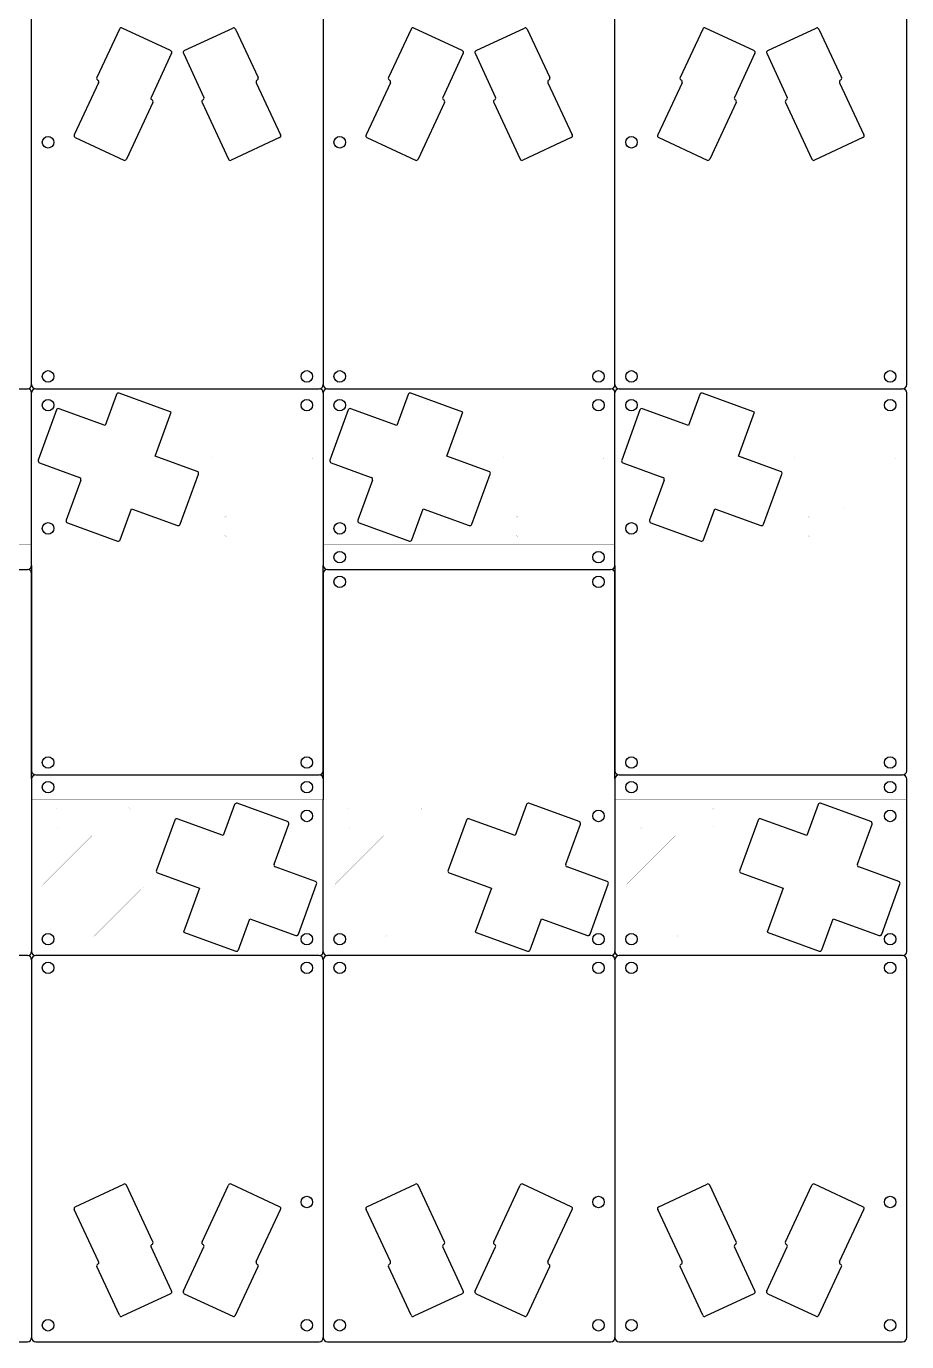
# Model space of a CAD drawing. Extents: x -1.3 to 16.9, y 0 to 26.7.
# Drawn here: x 8.43 to 16.87, y 1 to 13.61 of the extents above; entities that cross this region are included whole.
import ezdxf

# ---------------------------------------------------------------- set-up
doc = ezdxf.new("R2010")
doc.units = 0
doc.layers.add('20', color=1, linetype='CONTINUOUS')

msp = doc.modelspace()

# ---------------------------------------------------------------- linework, layer by layer
at = {"layer": '20'}
for p, q in [((8.485827, 10.173228), (8.485827, 13.795276)), ((11.281102, 13.795276), (11.281102, 10.173228)), ((14.076378, 10.173228), (14.076378, 13.795276)), ((16.871654, 10.173228), (16.871654, 13.795276)), ((9.327771, 13.581694), (9.110338, 13.115408)), ((9.817789, 13.374915), (9.353931, 13.591216)), ((9.94914, 13.374915), (10.412998, 13.591216)), ((10.439158, 13.581694), (10.656591, 13.115408)), ((12.123046, 13.581694), (11.905614, 13.115408)), ((12.613064, 13.374915), (12.149206, 13.591216)), ((12.744416, 13.374915), (13.208274, 13.591216)), ((13.234434, 13.581694), (13.451867, 13.115408)), ((14.918322, 13.581694), (14.700889, 13.115408)), ((15.40834, 13.374915), (14.944482, 13.591216)), ((15.539691, 13.374915), (16.00355, 13.591216)), ((16.02971, 13.581694), (16.247142, 13.115408)), ((9.82731, 13.348755), (9.630219, 12.92609)), ((9.939619, 13.348755), (10.136711, 12.92609)), ((12.622586, 13.348755), (12.425494, 12.92609)), ((12.734894, 13.348755), (12.931986, 12.92609)), ((15.417861, 13.348755), (15.22077, 12.92609)), ((15.53017, 13.348755), (15.727262, 12.92609)), ((9.128085, 13.066648), (8.894934, 12.566655)), ((10.638844, 13.066648), (10.871995, 12.566655)), ((11.923361, 13.066648), (11.69021, 12.566655)), ((13.43412, 13.066648), (13.66727, 12.566655)), ((14.718636, 13.066648), (14.485486, 12.566655)), ((16.229395, 13.066648), (16.462546, 12.566655)), ((9.647966, 12.87733), (9.394474, 12.333716)), ((10.118963, 12.87733), (10.372455, 12.333716)), ((12.443241, 12.87733), (12.18975, 12.333716)), ((12.914239, 12.87733), (13.16773, 12.333716)), ((15.238517, 12.87733), (14.985025, 12.333716)), ((15.709515, 12.87733), (15.963006, 12.333716)), ((8.904456, 12.540495), (9.368314, 12.324194)), ((10.862473, 12.540495), (10.398615, 12.324194)), ((11.699731, 12.540495), (12.16359, 12.324194)), ((13.657749, 12.540495), (13.19389, 12.324194)), ((14.495007, 12.540495), (14.958866, 12.324194)), ((16.453024, 12.540495), (15.989166, 12.324194)), ((5.729921, 10.133858), (8.446457, 10.133858)), ((8.485827, 8.637795), (8.485827, 10.094488)), ((8.525197, 10.133858), (11.241732, 10.133858)), ((9.824334, 9.909662), (9.324891, 10.091444)), ((11.281102, 10.094488), (11.281102, 8.637795)), ((11.320472, 10.133858), (14.037008, 10.133858)), ((12.61961, 9.909662), (12.120167, 10.091444)), ((14.076378, 8.637795), (14.076378, 10.094488)), ((14.115748, 10.133858), (16.832283, 10.133858)), ((15.414885, 9.909662), (14.915442, 10.091444)), ((16.871654, 6.472441), (16.871654, 10.094488)), ((9.299661, 10.079679), (9.191072, 9.781333)), ((12.094936, 10.079679), (11.986347, 9.781333)), ((14.890212, 10.079679), (14.781623, 9.781333)), ((8.724858, 9.930073), (8.549808, 9.449127)), ((9.191072, 9.781333), (8.750088, 9.941838)), ((9.670913, 9.48814), (9.824334, 9.909662)), ((11.520133, 9.930073), (11.345084, 9.449127)), ((11.986347, 9.781333), (11.545364, 9.941838)), ((12.466188, 9.48814), (12.61961, 9.909662)), ((14.315409, 9.930073), (14.140359, 9.449127)), ((14.781623, 9.781333), (14.340639, 9.941838)), ((15.261464, 9.48814), (15.414885, 9.909662)), ((10.073553, 9.341591), (9.670913, 9.48814)), ((12.868828, 9.341591), (12.466188, 9.48814)), ((15.664104, 9.341591), (15.261464, 9.48814)), ((8.561573, 9.423897), (8.945715, 9.284081)), ((11.356849, 9.423897), (11.740991, 9.284081)), ((14.152125, 9.423897), (14.536266, 9.284081)), ((8.95748, 9.25885), (8.817524, 8.874324)), ((9.910268, 8.835415), (10.085318, 9.316361)), ((11.752756, 9.25885), (11.6128, 8.874324)), ((12.705544, 8.835415), (12.880594, 9.316361)), ((14.548032, 9.25885), (14.408076, 8.874324)), ((15.50082, 8.835415), (15.675869, 9.316361)), ((9.335465, 8.685809), (9.444054, 8.984155)), ((9.444054, 8.984155), (9.885038, 8.82365)), ((12.130741, 8.685809), (12.23933, 8.984155)), ((12.23933, 8.984155), (12.680313, 8.82365)), ((14.926016, 8.685809), (15.034605, 8.984155)), ((15.034605, 8.984155), (15.475589, 8.82365)), ((8.82929, 8.849094), (9.310235, 8.674044)), ((11.624565, 8.849094), (12.10551, 8.674044)), ((14.419841, 8.849094), (14.900786, 8.674044)), ((8.485827, 8.440945), (8.485827, 8.637795)), ((11.281102, 8.637795), (11.281102, 8.440945)), ((14.076378, 8.440945), (14.076378, 8.637795)), ((5.729921, 8.401575), (8.446457, 8.401575)), ((8.485827, 8.440945), (8.485827, 6.472441)), ((8.485827, 6.393701), (8.485827, 8.362205)), ((11.281102, 6.472441), (11.281102, 8.440945)), ((11.281102, 8.362205), (11.281102, 6.19685)), ((11.320472, 8.401575), (14.037008, 8.401575)), ((14.076378, 8.440945), (14.076378, 6.472441)), ((14.076378, 6.393701), (14.076378, 8.362205)), ((8.525197, 6.433071), (11.241732, 6.433071)), ((14.115748, 6.433071), (16.832283, 6.433071)), ((8.485827, 6.393701), (8.485827, 6.19685)), ((14.076378, 6.393701), (14.076378, 6.19685)), ((16.871654, 6.19685), (16.871654, 6.393701)), ((8.485827, 6.19685), (8.485827, 4.740157)), ((11.281102, 4.740157), (11.281102, 6.19685)), ((14.076378, 6.19685), (14.076378, 4.740157)), ((16.871654, 4.740157), (16.871654, 6.19685)), ((10.431464, 6.148836), (10.322875, 5.85049)), ((10.937639, 5.985552), (10.456695, 6.160602)), ((13.22674, 6.148836), (13.11815, 5.85049)), ((13.732915, 5.985552), (13.25197, 6.160602)), ((16.022015, 6.148836), (15.913426, 5.85049)), ((16.528191, 5.985552), (16.047246, 6.160602)), ((9.856661, 5.99923), (9.681611, 5.518285)), ((10.322875, 5.85049), (9.881891, 6.010995)), ((10.809449, 5.575795), (10.949405, 5.960321)), ((12.651936, 5.99923), (12.476887, 5.518285)), ((13.11815, 5.85049), (12.677167, 6.010995)), ((13.604724, 5.575795), (13.74468, 5.960321)), ((15.447212, 5.99923), (15.272162, 5.518285)), ((15.913426, 5.85049), (15.472442, 6.010995)), ((16.4, 5.575795), (16.539956, 5.960321)), ((11.205356, 5.410749), (10.821214, 5.550565)), ((14.000631, 5.410749), (13.61649, 5.550565)), ((16.795907, 5.410749), (16.411765, 5.550565)), ((9.693376, 5.493055), (10.096016, 5.346506)), ((12.488652, 5.493055), (12.891292, 5.346506)), ((15.283928, 5.493055), (15.686567, 5.346506)), ((10.096016, 5.346506), (9.942595, 4.924984)), ((11.042071, 4.904573), (11.217121, 5.385518)), ((12.891292, 5.346506), (12.737871, 4.924984)), ((13.837347, 4.904573), (14.012397, 5.385518)), ((15.686567, 5.346506), (15.533146, 4.924984)), ((16.632623, 4.904573), (16.807672, 5.385518)), ((10.467268, 4.754967), (10.575857, 5.053313)), ((10.575857, 5.053313), (11.016841, 4.892808)), ((13.262544, 4.754967), (13.371133, 5.053313)), ((13.371133, 5.053313), (13.812117, 4.892808)), ((16.05782, 4.754967), (16.166409, 5.053313)), ((16.166409, 5.053313), (16.607392, 4.892808)), ((9.942595, 4.924984), (10.442038, 4.743202)), ((12.737871, 4.924984), (13.237313, 4.743202)), ((15.533146, 4.924984), (16.032589, 4.743202)), ((8.446457, 4.700787), (5.729921, 4.700787)), ((11.241732, 4.700787), (8.525197, 4.700787)), ((14.037008, 4.700787), (11.320472, 4.700787)), ((16.832283, 4.700787), (14.115748, 4.700787)), ((8.485827, 4.661417), (8.485827, 1.03937)), ((11.281102, 4.661417), (11.281102, 1.03937)), ((14.076378, 4.661417), (14.076378, 1.03937)), ((16.871654, 1.03937), (16.871654, 4.661417)), ((8.904456, 2.294151), (9.368314, 2.510452)), ((9.647966, 1.957316), (9.394474, 2.50093)), ((10.118963, 1.957316), (10.372455, 2.50093)), ((10.862473, 2.294151), (10.398615, 2.510452)), ((11.699731, 2.294151), (12.16359, 2.510452)), ((12.443241, 1.957316), (12.18975, 2.50093)), ((12.914239, 1.957316), (13.16773, 2.50093)), ((13.657749, 2.294151), (13.19389, 2.510452)), ((14.495007, 2.294151), (14.958866, 2.510452)), ((15.238517, 1.957316), (14.985025, 2.50093)), ((15.709515, 1.957316), (15.963006, 2.50093)), ((16.453024, 2.294151), (15.989166, 2.510452)), ((9.128085, 1.767998), (8.894934, 2.267991)), ((10.638844, 1.767998), (10.871995, 2.267991)), ((11.923361, 1.767998), (11.69021, 2.267991)), ((13.43412, 1.767998), (13.66727, 2.267991)), ((14.718636, 1.767998), (14.485486, 2.267991)), ((16.229395, 1.767998), (16.462546, 2.267991)), ((9.82731, 1.485891), (9.630219, 1.908555)), ((9.939619, 1.485891), (10.136711, 1.908555)), ((12.622586, 1.485891), (12.425494, 1.908555)), ((12.734894, 1.485891), (12.931986, 1.908555)), ((15.417861, 1.485891), (15.22077, 1.908555)), ((15.53017, 1.485891), (15.727262, 1.908555)), ((9.327771, 1.252952), (9.110338, 1.719237)), ((10.439158, 1.252952), (10.656591, 1.719237)), ((12.123046, 1.252952), (11.905614, 1.719237)), ((13.234434, 1.252952), (13.451867, 1.719237)), ((14.918322, 1.252952), (14.700889, 1.719237)), ((16.02971, 1.252952), (16.247142, 1.719237)), ((9.817789, 1.459731), (9.353931, 1.24343)), ((9.94914, 1.459731), (10.412998, 1.24343)), ((12.613064, 1.459731), (12.149206, 1.24343)), ((12.744416, 1.459731), (13.208274, 1.24343)), ((15.40834, 1.459731), (14.944482, 1.24343)), ((15.539691, 1.459731), (16.00355, 1.24343)), ((5.729921, 1), (8.446457, 1)), ((8.525197, 1), (11.241732, 1)), ((11.320472, 1), (14.037008, 1)), ((14.115748, 1), (16.832283, 1))]:
    msp.add_line(p, q, dxfattribs=at)
at = {"layer": '20', "const_width": 0.000394}
for points in [[(10.212345, 9.478486), (10.676632, 9.942773)], [(10.704471, 9.942773), (11.168758, 9.478486)], [(13.00762, 9.478486), (13.471907, 9.942773)], [(13.499746, 9.942773), (13.964033, 9.478486)], [(15.802896, 9.478486), (16.267183, 9.942773)], [(16.295022, 9.942773), (16.759309, 9.478486)], [(10.676632, 8.98636), (10.212345, 9.450648)], [(11.168758, 9.450648), (10.704471, 8.98636)], [(13.471907, 8.98636), (13.00762, 9.450648)], [(13.964033, 9.450648), (13.499746, 8.98636)], [(16.267183, 8.98636), (15.802896, 9.450648)], [(16.759309, 9.450648), (16.295022, 8.98636)], [(10.33622, 8.73622), (10.33622, 8.893701)], [(10.355906, 8.913386), (11.025197, 8.913386)], [(11.044882, 8.73622), (11.044882, 8.893701)], [(13.131496, 8.73622), (13.131496, 8.893701)], [(13.151181, 8.913386), (13.820472, 8.913386)], [(13.840157, 8.73622), (13.840157, 8.893701)], [(15.926772, 8.73622), (15.926772, 8.893701)], [(15.946457, 8.913386), (16.615748, 8.913386)], [(16.635433, 8.73622), (16.635433, 8.893701)], [(11.025197, 8.716535), (10.355906, 8.716535)], [(13.820472, 8.716535), (13.151181, 8.716535)], [(16.615748, 8.716535), (15.946457, 8.716535)], [(5.690551, 8.637795), (8.485827, 8.637795)], [(11.281102, 8.637795), (14.076378, 8.637795)], [(11.281102, 6.19685), (8.485827, 6.19685)], [(16.871654, 6.19685), (14.076378, 6.19685)], [(8.722047, 6.098425), (8.722047, 5.940945)], [(8.741732, 6.11811), (9.411024, 6.11811)], [(9.430709, 6.098425), (9.430709, 5.940945)], [(11.517323, 6.098425), (11.517323, 5.940945)], [(11.537008, 6.11811), (12.206299, 6.11811)], [(12.225984, 6.098425), (12.225984, 5.940945)], [(14.312598, 6.098425), (14.312598, 5.940945)], [(14.332283, 6.11811), (15.001575, 6.11811)], [(15.02126, 6.098425), (15.02126, 5.940945)], [(8.598171, 5.383998), (9.062459, 5.848285)], [(9.411024, 5.92126), (8.741732, 5.92126)], [(9.090297, 5.848285), (9.554585, 5.383998)], [(11.393447, 5.383998), (11.857734, 5.848285)], [(12.206299, 5.92126), (11.537008, 5.92126)], [(11.885573, 5.848285), (12.34986, 5.383998)], [(14.188723, 5.383998), (14.65301, 5.848285)], [(15.001575, 5.92126), (14.332283, 5.92126)], [(14.680849, 5.848285), (15.145136, 5.383998)], [(9.062459, 4.891872), (8.598171, 5.356159)], [(9.554585, 5.356159), (9.090297, 4.891872)], [(11.857734, 4.891872), (11.393447, 5.356159)], [(12.34986, 5.356159), (11.885573, 4.891872)], [(14.65301, 4.891872), (14.188723, 5.356159)], [(15.145136, 5.356159), (14.680849, 4.891872)]]:
    msp.add_lwpolyline(points, dxfattribs=at)
at = {"layer": '20'}
for points, const_width in [([(10.704471, 9.942773, 0.414214), (10.676632, 9.942773)], 0.000394), ([(10.676562, 9.942843, 1), (10.676701, 9.942704)], 0.000197), ([(10.676701, 9.942704, 1), (10.676562, 9.942843)], 0.000197), ([(10.70454, 9.942843, 1), (10.704401, 9.942704)], 0.000197), ([(10.704401, 9.942704, 1), (10.70454, 9.942843)], 0.000197), ([(13.499746, 9.942773, 0.414214), (13.471907, 9.942773)], 0.000394), ([(13.471838, 9.942843, 1), (13.471977, 9.942704)], 0.000197), ([(13.471977, 9.942704, 1), (13.471838, 9.942843)], 0.000197), ([(13.499816, 9.942843, 1), (13.499677, 9.942704)], 0.000197), ([(13.499677, 9.942704, 1), (13.499816, 9.942843)], 0.000197), ([(16.295022, 9.942773, 0.414214), (16.267183, 9.942773)], 0.000394), ([(16.267113, 9.942843, 1), (16.267253, 9.942704)], 0.000197), ([(16.267253, 9.942704, 1), (16.267113, 9.942843)], 0.000197), ([(16.295091, 9.942843, 1), (16.294952, 9.942704)], 0.000197), ([(16.294952, 9.942704, 1), (16.295091, 9.942843)], 0.000197), ([(10.212345, 9.478486, 0.414214), (10.212345, 9.450648)], 0.000394), ([(10.212275, 9.478556, 1), (10.212414, 9.478417)], 0.000197), ([(10.212414, 9.478417, 1), (10.212275, 9.478556)], 0.000197), ([(11.168758, 9.450648, 0.414214), (11.168758, 9.478486)], 0.000394), ([(11.168827, 9.478556, 1), (11.168688, 9.478417)], 0.000197), ([(11.168688, 9.478417, 1), (11.168827, 9.478556)], 0.000197), ([(13.00762, 9.478486, 0.414214), (13.00762, 9.450648)], 0.000394), ([(13.007551, 9.478556, 1), (13.00769, 9.478417)], 0.000197), ([(13.00769, 9.478417, 1), (13.007551, 9.478556)], 0.000197), ([(13.964033, 9.450648, 0.414214), (13.964033, 9.478486)], 0.000394), ([(13.964103, 9.478556, 1), (13.963964, 9.478417)], 0.000197), ([(13.963964, 9.478417, 1), (13.964103, 9.478556)], 0.000197), ([(15.802896, 9.478486, 0.414214), (15.802896, 9.450648)], 0.000394), ([(15.802826, 9.478556, 1), (15.802965, 9.478417)], 0.000197), ([(15.802965, 9.478417, 1), (15.802826, 9.478556)], 0.000197), ([(16.759379, 9.478556, 1), (16.759239, 9.478417)], 0.000197), ([(16.759309, 9.450648, 0.414214), (16.759309, 9.478486)], 0.000394), ([(16.759239, 9.478417, 1), (16.759379, 9.478556)], 0.000197), ([(10.212414, 9.450717, 1), (10.212275, 9.450578)], 0.000197), ([(10.212275, 9.450578, 1), (10.212414, 9.450717)], 0.000197), ([(11.168688, 9.450717, 1), (11.168827, 9.450578)], 0.000197), ([(11.168827, 9.450578, 1), (11.168688, 9.450717)], 0.000197), ([(13.00769, 9.450717, 1), (13.007551, 9.450578)], 0.000197), ([(13.007551, 9.450578, 1), (13.00769, 9.450717)], 0.000197), ([(13.963964, 9.450717, 1), (13.964103, 9.450578)], 0.000197), ([(13.964103, 9.450578, 1), (13.963964, 9.450717)], 0.000197), ([(15.802965, 9.450717, 1), (15.802826, 9.450578)], 0.000197), ([(15.802826, 9.450578, 1), (15.802965, 9.450717)], 0.000197), ([(16.759239, 9.450717, 1), (16.759379, 9.450578)], 0.000197), ([(16.759379, 9.450578, 1), (16.759239, 9.450717)], 0.000197), ([(10.676632, 8.98636, 0.414214), (10.704471, 8.98636)], 0.000394), ([(10.676701, 8.98643, 1), (10.676562, 8.986291)], 0.000197), ([(10.676562, 8.986291, 1), (10.676701, 8.98643)], 0.000197), ([(10.704401, 8.98643, 1), (10.70454, 8.986291)], 0.000197), ([(10.70454, 8.986291, 1), (10.704401, 8.98643)], 0.000197), ([(13.471907, 8.98636, 0.414214), (13.499746, 8.98636)], 0.000394), ([(13.471977, 8.98643, 1), (13.471838, 8.986291)], 0.000197), ([(13.471838, 8.986291, 1), (13.471977, 8.98643)], 0.000197), ([(13.499677, 8.98643, 1), (13.499816, 8.986291)], 0.000197), ([(13.499816, 8.986291, 1), (13.499677, 8.98643)], 0.000197), ([(16.267253, 8.98643, 1), (16.267113, 8.986291)], 0.000197), ([(16.267183, 8.98636, 0.414214), (16.295022, 8.98636)], 0.000394), ([(16.267113, 8.986291, 1), (16.267253, 8.98643)], 0.000197), ([(16.294952, 8.98643, 1), (16.295091, 8.986291)], 0.000197), ([(16.295091, 8.986291, 1), (16.294952, 8.98643)], 0.000197), ([(10.355906, 8.913386, 0.414214), (10.33622, 8.893701)], 0.000394), ([(10.336319, 8.893701, 1), (10.336122, 8.893701)], 0.000197), ([(10.336122, 8.893701, 1), (10.336319, 8.893701)], 0.000197), ([(10.355906, 8.913484, 1), (10.355906, 8.913287)], 0.000197), ([(10.355906, 8.913287, 1), (10.355906, 8.913484)], 0.000197), ([(11.044882, 8.893701, 0.414214), (11.025197, 8.913386)], 0.000394), ([(11.025197, 8.913484, 1), (11.025197, 8.913287)], 0.000197), ([(11.025197, 8.913287, 1), (11.025197, 8.913484)], 0.000197), ([(11.04498, 8.893701, 1), (11.044783, 8.893701)], 0.000197), ([(11.044783, 8.893701, 1), (11.04498, 8.893701)], 0.000197), ([(13.151181, 8.913386, 0.414214), (13.131496, 8.893701)], 0.000394), ([(13.131594, 8.893701, 1), (13.131398, 8.893701)], 0.000197), ([(13.131398, 8.893701, 1), (13.131594, 8.893701)], 0.000197), ([(13.151181, 8.913484, 1), (13.151181, 8.913287)], 0.000197), ([(13.151181, 8.913287, 1), (13.151181, 8.913484)], 0.000197), ([(13.840157, 8.893701, 0.414214), (13.820472, 8.913386)], 0.000394), ([(13.820472, 8.913484, 1), (13.820472, 8.913287)], 0.000197), ([(13.820472, 8.913287, 1), (13.820472, 8.913484)], 0.000197), ([(13.840256, 8.893701, 1), (13.840059, 8.893701)], 0.000197), ([(13.840059, 8.893701, 1), (13.840256, 8.893701)], 0.000197), ([(15.92687, 8.893701, 1), (15.926673, 8.893701)], 0.000197), ([(15.926673, 8.893701, 1), (15.92687, 8.893701)], 0.000197), ([(15.946457, 8.913386, 0.414214), (15.926772, 8.893701)], 0.000394), ([(15.946457, 8.913484, 1), (15.946457, 8.913287)], 0.000197), ([(15.946457, 8.913287, 1), (15.946457, 8.913484)], 0.000197), ([(16.635433, 8.893701, 0.414214), (16.615748, 8.913386)], 0.000394), ([(16.615748, 8.913484, 1), (16.615748, 8.913287)], 0.000197), ([(16.615748, 8.913287, 1), (16.615748, 8.913484)], 0.000197), ([(16.635531, 8.893701, 1), (16.635335, 8.893701)], 0.000197), ([(16.635335, 8.893701, 1), (16.635531, 8.893701)], 0.000197), ([(10.33622, 8.73622, 0.414214), (10.355906, 8.716535)], 0.000394), ([(10.336319, 8.73622, 1), (10.336122, 8.73622)], 0.000197), ([(10.336122, 8.73622, 1), (10.336319, 8.73622)], 0.000197), ([(10.355906, 8.716634, 1), (10.355906, 8.716437)], 0.000197), ([(10.355906, 8.716437, 1), (10.355906, 8.716634)], 0.000197), ([(11.025197, 8.716535, 0.414214), (11.044882, 8.73622)], 0.000394), ([(11.025197, 8.716634, 1), (11.025197, 8.716437)], 0.000197), ([(11.025197, 8.716437, 1), (11.025197, 8.716634)], 0.000197), ([(11.04498, 8.73622, 1), (11.044783, 8.73622)], 0.000197), ([(11.044783, 8.73622, 1), (11.04498, 8.73622)], 0.000197), ([(13.131496, 8.73622, 0.414214), (13.151181, 8.716535)], 0.000394), ([(13.131594, 8.73622, 1), (13.131398, 8.73622)], 0.000197), ([(13.131398, 8.73622, 1), (13.131594, 8.73622)], 0.000197), ([(13.151181, 8.716634, 1), (13.151181, 8.716437)], 0.000197), ([(13.151181, 8.716437, 1), (13.151181, 8.716634)], 0.000197), ([(13.820472, 8.716535, 0.414214), (13.840157, 8.73622)], 0.000394), ([(13.820472, 8.716634, 1), (13.820472, 8.716437)], 0.000197), ([(13.820472, 8.716437, 1), (13.820472, 8.716634)], 0.000197), ([(13.840256, 8.73622, 1), (13.840059, 8.73622)], 0.000197), ([(13.840059, 8.73622, 1), (13.840256, 8.73622)], 0.000197), ([(15.92687, 8.73622, 1), (15.926673, 8.73622)], 0.000197), ([(15.926673, 8.73622, 1), (15.92687, 8.73622)], 0.000197), ([(15.926772, 8.73622, 0.414214), (15.946457, 8.716535)], 0.000394), ([(15.946457, 8.716634, 1), (15.946457, 8.716437)], 0.000197), ([(15.946457, 8.716437, 1), (15.946457, 8.716634)], 0.000197), ([(16.615748, 8.716535, 0.414214), (16.635433, 8.73622)], 0.000394), ([(16.615748, 8.716634, 1), (16.615748, 8.716437)], 0.000197), ([(16.615748, 8.716437, 1), (16.615748, 8.716634)], 0.000197), ([(16.635531, 8.73622, 1), (16.635335, 8.73622)], 0.000197), ([(16.635335, 8.73622, 1), (16.635531, 8.73622)], 0.000197), ([(8.485827, 8.637697, 1), (8.485827, 8.637894)], 0.000197), ([(11.281102, 8.637894, 1), (11.281102, 8.637697)], 0.000197), ([(14.076378, 8.637697, 1), (14.076378, 8.637894)], 0.000197), ([(8.485827, 6.196949, 1), (8.485827, 6.196752)], 0.000197), ([(11.281102, 6.196752, 1), (11.281102, 6.196949)], 0.000197), ([(14.076378, 6.196949, 1), (14.076378, 6.196752)], 0.000197), ([(16.871654, 6.196752, 1), (16.871654, 6.196949)], 0.000197), ([(8.741732, 6.11811, 0.414214), (8.722047, 6.098425)], 0.000394), ([(8.722146, 6.098425, 1), (8.721949, 6.098425)], 0.000197), ([(8.721949, 6.098425, 1), (8.722146, 6.098425)], 0.000197), ([(8.741732, 6.118209, 1), (8.741732, 6.118012)], 0.000197), ([(8.741732, 6.118012, 1), (8.741732, 6.118209)], 0.000197), ([(9.411024, 6.118209, 1), (9.411024, 6.118012)], 0.000197), ([(9.430709, 6.098425, 0.414214), (9.411024, 6.11811)], 0.000394), ([(9.411024, 6.118012, 1), (9.411024, 6.118209)], 0.000197), ([(9.430807, 6.098425, 1), (9.43061, 6.098425)], 0.000197), ([(9.43061, 6.098425, 1), (9.430807, 6.098425)], 0.000197), ([(11.537008, 6.11811, 0.414214), (11.517323, 6.098425)], 0.000394), ([(11.517421, 6.098425, 1), (11.517224, 6.098425)], 0.000197), ([(11.517224, 6.098425, 1), (11.517421, 6.098425)], 0.000197), ([(11.537008, 6.118209, 1), (11.537008, 6.118012)], 0.000197), ([(11.537008, 6.118012, 1), (11.537008, 6.118209)], 0.000197), ([(12.206299, 6.118209, 1), (12.206299, 6.118012)], 0.000197), ([(12.225984, 6.098425, 0.414214), (12.206299, 6.11811)], 0.000394), ([(12.206299, 6.118012, 1), (12.206299, 6.118209)], 0.000197), ([(12.226083, 6.098425, 1), (12.225886, 6.098425)], 0.000197), ([(12.225886, 6.098425, 1), (12.226083, 6.098425)], 0.000197), ([(14.332283, 6.11811, 0.414214), (14.312598, 6.098425)], 0.000394), ([(14.312697, 6.098425, 1), (14.3125, 6.098425)], 0.000197), ([(14.3125, 6.098425, 1), (14.312697, 6.098425)], 0.000197), ([(14.332283, 6.118209, 1), (14.332283, 6.118012)], 0.000197), ([(14.332283, 6.118012, 1), (14.332283, 6.118209)], 0.000197), ([(15.001575, 6.118209, 1), (15.001575, 6.118012)], 0.000197), ([(15.02126, 6.098425, 0.414214), (15.001575, 6.11811)], 0.000394), ([(15.001575, 6.118012, 1), (15.001575, 6.118209)], 0.000197), ([(15.021358, 6.098425, 1), (15.021161, 6.098425)], 0.000197), ([(15.021161, 6.098425, 1), (15.021358, 6.098425)], 0.000197), ([(8.722047, 5.940945, 0.414214), (8.741732, 5.92126)], 0.000394), ([(8.722146, 5.940945, 1), (8.721949, 5.940945)], 0.000197), ([(8.721949, 5.940945, 1), (8.722146, 5.940945)], 0.000197), ([(9.411024, 5.92126, 0.414214), (9.430709, 5.940945)], 0.000394), ([(9.430807, 5.940945, 1), (9.43061, 5.940945)], 0.000197), ([(9.43061, 5.940945, 1), (9.430807, 5.940945)], 0.000197), ([(11.517323, 5.940945, 0.414214), (11.537008, 5.92126)], 0.000394), ([(11.517421, 5.940945, 1), (11.517224, 5.940945)], 0.000197), ([(11.517224, 5.940945, 1), (11.517421, 5.940945)], 0.000197), ([(12.206299, 5.92126, 0.414214), (12.225984, 5.940945)], 0.000394), ([(12.226083, 5.940945, 1), (12.225886, 5.940945)], 0.000197), ([(12.225886, 5.940945, 1), (12.226083, 5.940945)], 0.000197), ([(14.312598, 5.940945, 0.414214), (14.332283, 5.92126)], 0.000394), ([(14.312697, 5.940945, 1), (14.3125, 5.940945)], 0.000197), ([(14.3125, 5.940945, 1), (14.312697, 5.940945)], 0.000197), ([(15.001575, 5.92126, 0.414214), (15.02126, 5.940945)], 0.000394), ([(15.021358, 5.940945, 1), (15.021161, 5.940945)], 0.000197), ([(15.021161, 5.940945, 1), (15.021358, 5.940945)], 0.000197), ([(8.741732, 5.921358, 1), (8.741732, 5.921161)], 0.000197), ([(8.741732, 5.921161, 1), (8.741732, 5.921358)], 0.000197), ([(9.090297, 5.848285, 0.414214), (9.062459, 5.848285)], 0.000394), ([(9.062389, 5.848355, 1), (9.062528, 5.848216)], 0.000197), ([(9.062528, 5.848216, 1), (9.062389, 5.848355)], 0.000197), ([(9.090367, 5.848355, 1), (9.090228, 5.848216)], 0.000197), ([(9.090228, 5.848216, 1), (9.090367, 5.848355)], 0.000197), ([(9.411024, 5.921358, 1), (9.411024, 5.921161)], 0.000197), ([(9.411024, 5.921161, 1), (9.411024, 5.921358)], 0.000197), ([(11.537008, 5.921358, 1), (11.537008, 5.921161)], 0.000197), ([(11.537008, 5.921161, 1), (11.537008, 5.921358)], 0.000197), ([(11.885573, 5.848285, 0.414214), (11.857734, 5.848285)], 0.000394), ([(11.857665, 5.848355, 1), (11.857804, 5.848216)], 0.000197), ([(11.857804, 5.848216, 1), (11.857665, 5.848355)], 0.000197), ([(11.885643, 5.848355, 1), (11.885503, 5.848216)], 0.000197), ([(11.885503, 5.848216, 1), (11.885643, 5.848355)], 0.000197), ([(12.206299, 5.921358, 1), (12.206299, 5.921161)], 0.000197), ([(12.206299, 5.921161, 1), (12.206299, 5.921358)], 0.000197), ([(14.332283, 5.921358, 1), (14.332283, 5.921161)], 0.000197), ([(14.332283, 5.921161, 1), (14.332283, 5.921358)], 0.000197), ([(14.680849, 5.848285, 0.414214), (14.65301, 5.848285)], 0.000394), ([(14.65294, 5.848355, 1), (14.653079, 5.848216)], 0.000197), ([(14.653079, 5.848216, 1), (14.65294, 5.848355)], 0.000197), ([(14.680918, 5.848355, 1), (14.680779, 5.848216)], 0.000197), ([(14.680779, 5.848216, 1), (14.680918, 5.848355)], 0.000197), ([(15.001575, 5.921358, 1), (15.001575, 5.921161)], 0.000197), ([(15.001575, 5.921161, 1), (15.001575, 5.921358)], 0.000197), ([(8.598171, 5.383998, 0.414214), (8.598171, 5.356159)], 0.000394), ([(8.598102, 5.384068, 1), (8.598241, 5.383929)], 0.000197), ([(8.598241, 5.356229, 1), (8.598102, 5.35609)], 0.000197), ([(8.598241, 5.383929, 1), (8.598102, 5.384068)], 0.000197), ([(8.598102, 5.35609, 1), (8.598241, 5.356229)], 0.000197), ([(9.554585, 5.356159, 0.414214), (9.554585, 5.383998)], 0.000394), ([(9.554654, 5.384068, 1), (9.554515, 5.383929)], 0.000197), ([(9.554515, 5.356229, 1), (9.554654, 5.35609)], 0.000197), ([(9.554515, 5.383929, 1), (9.554654, 5.384068)], 0.000197), ([(9.554654, 5.35609, 1), (9.554515, 5.356229)], 0.000197), ([(11.393447, 5.383998, 0.414214), (11.393447, 5.356159)], 0.000394), ([(11.393377, 5.384068, 1), (11.393517, 5.383929)], 0.000197), ([(11.393517, 5.356229, 1), (11.393377, 5.35609)], 0.000197), ([(11.393517, 5.383929, 1), (11.393377, 5.384068)], 0.000197), ([(11.393377, 5.35609, 1), (11.393517, 5.356229)], 0.000197), ([(12.34986, 5.356159, 0.414214), (12.34986, 5.383998)], 0.000394), ([(12.34993, 5.384068, 1), (12.349791, 5.383929)], 0.000197), ([(12.349791, 5.356229, 1), (12.34993, 5.35609)], 0.000197), ([(12.349791, 5.383929, 1), (12.34993, 5.384068)], 0.000197), ([(12.34993, 5.35609, 1), (12.349791, 5.356229)], 0.000197), ([(14.188723, 5.383998, 0.414214), (14.188723, 5.356159)], 0.000394), ([(14.188653, 5.384068, 1), (14.188792, 5.383929)], 0.000197), ([(14.188792, 5.356229, 1), (14.188653, 5.35609)], 0.000197), ([(14.188792, 5.383929, 1), (14.188653, 5.384068)], 0.000197), ([(14.188653, 5.35609, 1), (14.188792, 5.356229)], 0.000197), ([(15.145136, 5.356159, 0.414214), (15.145136, 5.383998)], 0.000394), ([(15.145205, 5.384068, 1), (15.145066, 5.383929)], 0.000197), ([(15.145066, 5.356229, 1), (15.145205, 5.35609)], 0.000197), ([(15.145066, 5.383929, 1), (15.145205, 5.384068)], 0.000197), ([(15.145205, 5.35609, 1), (15.145066, 5.356229)], 0.000197), ([(9.062459, 4.891872, 0.414214), (9.090297, 4.891872)], 0.000394), ([(9.062528, 4.891942, 1), (9.062389, 4.891803)], 0.000197), ([(9.062389, 4.891803, 1), (9.062528, 4.891942)], 0.000197), ([(9.090228, 4.891942, 1), (9.090367, 4.891803)], 0.000197), ([(9.090367, 4.891803, 1), (9.090228, 4.891942)], 0.000197), ([(11.857734, 4.891872, 0.414214), (11.885573, 4.891872)], 0.000394), ([(11.857804, 4.891942, 1), (11.857665, 4.891803)], 0.000197), ([(11.857665, 4.891803, 1), (11.857804, 4.891942)], 0.000197), ([(11.885503, 4.891942, 1), (11.885643, 4.891803)], 0.000197), ([(11.885643, 4.891803, 1), (11.885503, 4.891942)], 0.000197), ([(14.65301, 4.891872, 0.414214), (14.680849, 4.891872)], 0.000394), ([(14.653079, 4.891942, 1), (14.65294, 4.891803)], 0.000197), ([(14.65294, 4.891803, 1), (14.653079, 4.891942)], 0.000197), ([(14.680779, 4.891942, 1), (14.680918, 4.891803)], 0.000197), ([(14.680918, 4.891803, 1), (14.680779, 4.891942)], 0.000197)]:
    msp.add_lwpolyline(points, format="xyb", dxfattribs=dict(at, const_width=const_width))
for centre in [(8.643307, 12.496063), (11.438583, 12.496063), (14.233858, 12.496063), (8.643307, 10.251969), (11.123622, 10.251969), (11.438583, 10.251969), (13.918898, 10.251969), (14.233858, 10.251969), (16.714173, 10.251969), (8.643307, 9.976378), (11.123622, 9.976378), (11.438583, 9.976378), (13.918898, 9.976378), (14.233858, 9.976378), (16.714173, 9.976378), (8.643307, 8.795276), (11.438583, 8.795276), (14.233858, 8.795276), (11.438583, 8.519685), (13.918898, 8.519685), (11.438583, 8.283465), (13.918898, 8.283465), (8.643307, 6.551181), (11.123622, 6.551181), (14.233858, 6.551181), (16.714173, 6.551181), (8.643307, 6.314961), (11.123622, 6.314961), (14.233858, 6.314961), (16.714173, 6.314961), (11.123622, 6.03937), (13.918898, 6.03937), (16.714173, 6.03937), (8.643307, 4.858268), (11.123622, 4.858268), (11.438583, 4.858268), (13.918898, 4.858268), (14.233858, 4.858268), (16.714173, 4.858268), (8.643307, 4.582677), (11.123622, 4.582677), (11.438583, 4.582677), (13.918898, 4.582677), (14.233858, 4.582677), (16.714173, 4.582677), (11.123622, 2.338583), (13.918898, 2.338583), (16.714173, 2.338583), (8.643307, 1.15748), (11.123622, 1.15748), (11.438583, 1.15748), (13.918898, 1.15748), (14.233858, 1.15748), (16.714173, 1.15748)]:
    msp.add_circle(centre, 0.055118, dxfattribs=at)
for centre, radius, start, end in [((9.345611, 13.573375), 0.019685, 64.999937, 154.999937), ((10.421318, 13.573375), 0.019685, 25.000063, 115.000063), ((12.140887, 13.573375), 0.019685, 64.999937, 154.999937), ((13.216593, 13.573375), 0.019685, 25.000063, 115.000063), ((14.936163, 13.573375), 0.019685, 64.999937, 154.999937), ((16.011869, 13.573375), 0.019685, 25.000063, 115.000063), ((9.80947, 13.357074), 0.019685, 334.999937, 64.999937), ((9.95746, 13.357074), 0.019685, 115.000063, 205.000063), ((12.604745, 13.357074), 0.019685, 334.999937, 64.999937), ((12.752735, 13.357074), 0.019685, 115.000063, 205.000063), ((15.400021, 13.357074), 0.019685, 334.999937, 64.999937), ((15.548011, 13.357074), 0.019685, 115.000063, 205.000063), ((9.125751, 13.108221), 0.017006, 154.999671, 244.999846), ((10.641178, 13.108221), 0.017006, 295.000154, 25.000329), ((11.921027, 13.108221), 0.017006, 154.999671, 244.999846), ((13.436454, 13.108221), 0.017006, 295.000154, 25.000329), ((14.716302, 13.108221), 0.017006, 154.999671, 244.999846), ((16.231729, 13.108221), 0.017006, 295.000154, 25.000329), ((9.110244, 13.074967), 0.019685, 334.999937, 64.999937), ((10.656685, 13.074967), 0.019685, 115.000063, 205.000063), ((11.90552, 13.074967), 0.019685, 334.999937, 64.999937), ((13.45196, 13.074967), 0.019685, 115.000063, 205.000063), ((14.700796, 13.074967), 0.019685, 334.999937, 64.999937), ((16.247236, 13.074967), 0.019685, 115.000063, 205.000063), ((9.645632, 12.918903), 0.017006, 154.999671, 244.999846), ((9.630125, 12.885649), 0.019685, 334.999937, 64.999937), ((10.136804, 12.885649), 0.019685, 115.000063, 205.000063), ((10.121297, 12.918903), 0.017006, 295.000154, 25.000329), ((12.440907, 12.918903), 0.017006, 154.999671, 244.999846), ((12.425401, 12.885649), 0.019685, 334.999937, 64.999937), ((12.93208, 12.885649), 0.019685, 115.000063, 205.000063), ((12.916573, 12.918903), 0.017006, 295.000154, 25.000329), ((15.236183, 12.918903), 0.017006, 154.999671, 244.999846), ((15.220676, 12.885649), 0.019685, 334.999937, 64.999937), ((15.727355, 12.885649), 0.019685, 115.000063, 205.000063), ((15.711849, 12.918903), 0.017006, 295.000154, 25.000329), ((8.912775, 12.558335), 0.019685, 154.999937, 244.999937), ((10.854154, 12.558335), 0.019685, 295.000063, 25.000063), ((11.708051, 12.558335), 0.019685, 154.999937, 244.999937), ((13.64943, 12.558335), 0.019685, 295.000063, 25.000063), ((14.503326, 12.558335), 0.019685, 154.999937, 244.999937), ((16.444705, 12.558335), 0.019685, 295.000063, 25.000063), ((9.376634, 12.342035), 0.019685, 245.000175, 334.999699), ((10.390296, 12.342035), 0.019685, 205.000301, 294.999825), ((12.171909, 12.342035), 0.019685, 245.000175, 334.999699), ((13.185571, 12.342035), 0.019685, 205.000301, 294.999825), ((14.967185, 12.342035), 0.019685, 245.000175, 334.999699), ((15.980847, 12.342035), 0.019685, 205.000301, 294.999825), ((8.446457, 10.173228), 0.03937, 270, 0), ((8.446457, 10.094488), 0.03937, 0, 90), ((8.525197, 10.173228), 0.03937, 180, 270), ((8.525197, 10.094488), 0.03937, 90, 180), ((9.318158, 10.072946), 0.019685, 69.999807, 159.999929), ((11.241732, 10.173228), 0.03937, 270, 0), ((11.241732, 10.094488), 0.03937, 0, 90), ((11.320472, 10.173228), 0.03937, 180, 270), ((11.320472, 10.094488), 0.03937, 90, 180), ((12.113434, 10.072946), 0.019685, 69.999807, 159.999929), ((14.037008, 10.173228), 0.03937, 270, 0), ((14.037008, 10.094488), 0.03937, 0, 90), ((14.115748, 10.173228), 0.03937, 180, 270), ((14.115748, 10.094488), 0.03937, 90, 180), ((14.90871, 10.072946), 0.019685, 69.999807, 159.999929), ((16.832283, 10.173228), 0.03937, 270, 0), ((16.832283, 10.094488), 0.03937, 0, 90), ((8.743355, 9.92334), 0.019685, 69.999807, 159.999929), ((11.538631, 9.92334), 0.019685, 69.999807, 159.999929), ((14.333907, 9.92334), 0.019685, 69.999807, 159.999929), ((8.568306, 9.442395), 0.019685, 160.000265, 250.000143), ((10.06682, 9.323093), 0.019685, 340.000265, 70.000143), ((11.363582, 9.442395), 0.019685, 160.000265, 250.000143), ((12.862096, 9.323093), 0.019685, 340.000265, 70.000143), ((14.158857, 9.442395), 0.019685, 160.000265, 250.000143), ((15.657371, 9.323093), 0.019685, 340.000265, 70.000143), ((8.938983, 9.265583), 0.019685, 340.000265, 70.000143), ((11.734258, 9.265583), 0.019685, 340.000265, 70.000143), ((14.529534, 9.265583), 0.019685, 340.000265, 70.000143), ((8.836022, 8.867592), 0.019685, 160.000265, 250.000143), ((9.891771, 8.842148), 0.019685, 249.999807, 339.999929), ((11.631298, 8.867592), 0.019685, 160.000265, 250.000143), ((12.687046, 8.842148), 0.019685, 249.999807, 339.999929), ((14.426574, 8.867592), 0.019685, 160.000265, 250.000143), ((15.482322, 8.842148), 0.019685, 249.999807, 339.999929), ((9.316967, 8.692542), 0.019685, 249.999807, 339.999929), ((12.112243, 8.692542), 0.019685, 249.999807, 339.999929), ((14.907519, 8.692542), 0.019685, 249.999807, 339.999929), ((8.446457, 8.440945), 0.03937, 270, 0), ((8.446457, 8.362205), 0.03937, 0, 90), ((11.320472, 8.440945), 0.03937, 180, 270), ((11.320472, 8.362205), 0.03937, 90, 180), ((14.037008, 8.440945), 0.03937, 270, 0), ((14.037008, 8.362205), 0.03937, 0, 90), ((8.525197, 6.472441), 0.03937, 180, 270), ((8.525197, 6.393701), 0.03937, 90, 180), ((11.241732, 6.472441), 0.03937, 270, 0), ((11.241732, 6.393701), 0.03937, 0, 90), ((14.115748, 6.472441), 0.03937, 180, 270), ((14.115748, 6.393701), 0.03937, 90, 180), ((16.832283, 6.472441), 0.03937, 270, 0), ((16.832283, 6.393701), 0.03937, 0, 90), ((10.449962, 6.142104), 0.019685, 69.999807, 159.999929), ((13.245237, 6.142104), 0.019685, 69.999807, 159.999929), ((16.040513, 6.142104), 0.019685, 69.999807, 159.999929), ((9.875158, 5.992498), 0.019685, 69.999807, 159.999929), ((10.930907, 5.967054), 0.019685, 340.000265, 70.000143), ((12.670434, 5.992498), 0.019685, 69.999807, 159.999929), ((13.726182, 5.967054), 0.019685, 340.000265, 70.000143), ((15.46571, 5.992498), 0.019685, 69.999807, 159.999929), ((16.521458, 5.967054), 0.019685, 340.000265, 70.000143), ((10.827947, 5.569063), 0.019685, 160.000265, 250.000143), ((13.623222, 5.569063), 0.019685, 160.000265, 250.000143), ((16.418498, 5.569063), 0.019685, 160.000265, 250.000143), ((9.700109, 5.511553), 0.019685, 160.000265, 250.000143), ((12.495385, 5.511553), 0.019685, 160.000265, 250.000143), ((15.29066, 5.511553), 0.019685, 160.000265, 250.000143), ((11.198623, 5.392251), 0.019685, 340.000265, 70.000143), ((13.993899, 5.392251), 0.019685, 340.000265, 70.000143), ((16.789174, 5.392251), 0.019685, 340.000265, 70.000143), ((11.023574, 4.911306), 0.019685, 249.999807, 339.999929), ((13.818849, 4.911306), 0.019685, 249.999807, 339.999929), ((16.614125, 4.911306), 0.019685, 249.999807, 339.999929), ((8.446457, 4.740157), 0.03937, 270, 0), ((8.446457, 4.661417), 0.03937, 0, 90), ((8.525197, 4.740157), 0.03937, 180, 270), ((8.525197, 4.661417), 0.03937, 90, 180), ((10.448771, 4.761699), 0.019685, 249.999807, 339.999929), ((11.241732, 4.740157), 0.03937, 270, 0), ((11.241732, 4.661417), 0.03937, 0, 90), ((11.320472, 4.740157), 0.03937, 180, 270), ((11.320472, 4.661417), 0.03937, 90, 180), ((13.244046, 4.761699), 0.019685, 249.999807, 339.999929), ((14.037008, 4.740157), 0.03937, 270, 0), ((14.037008, 4.661417), 0.03937, 0, 90), ((14.115748, 4.740157), 0.03937, 180, 270), ((14.115748, 4.661417), 0.03937, 90, 180), ((16.039322, 4.761699), 0.019685, 249.999807, 339.999929), ((16.832283, 4.740157), 0.03937, 270, 0), ((16.832283, 4.661417), 0.03937, 0, 90), ((9.376634, 2.492611), 0.019685, 25.000301, 114.999825), ((10.390296, 2.492611), 0.019685, 65.000175, 154.999699), ((12.171909, 2.492611), 0.019685, 25.000301, 114.999825), ((13.185571, 2.492611), 0.019685, 65.000175, 154.999699), ((14.967185, 2.492611), 0.019685, 25.000301, 114.999825), ((15.980847, 2.492611), 0.019685, 65.000175, 154.999699), ((8.912775, 2.27631), 0.019685, 115.000063, 205.000063), ((10.854154, 2.27631), 0.019685, 334.999937, 64.999937), ((11.708051, 2.27631), 0.019685, 115.000063, 205.000063), ((13.64943, 2.27631), 0.019685, 334.999937, 64.999937), ((14.503326, 2.27631), 0.019685, 115.000063, 205.000063), ((16.444705, 2.27631), 0.019685, 334.999937, 64.999937), ((9.645632, 1.915743), 0.017006, 115.000154, 205.000329), ((9.630125, 1.948996), 0.019685, 295.000063, 25.000063), ((10.136804, 1.948996), 0.019685, 154.999937, 244.999937), ((10.121297, 1.915743), 0.017006, 334.999671, 64.999846), ((12.440907, 1.915743), 0.017006, 115.000154, 205.000329), ((12.425401, 1.948996), 0.019685, 295.000063, 25.000063), ((12.93208, 1.948996), 0.019685, 154.999937, 244.999937), ((12.916573, 1.915743), 0.017006, 334.999671, 64.999846), ((15.236183, 1.915743), 0.017006, 115.000154, 205.000329), ((15.220676, 1.948996), 0.019685, 295.000063, 25.000063), ((15.727355, 1.948996), 0.019685, 154.999937, 244.999937), ((15.711849, 1.915743), 0.017006, 334.999671, 64.999846), ((9.110244, 1.759679), 0.019685, 295.000063, 25.000063), ((10.656685, 1.759679), 0.019685, 154.999937, 244.999937), ((11.90552, 1.759679), 0.019685, 295.000063, 25.000063), ((13.45196, 1.759679), 0.019685, 154.999937, 244.999937), ((14.700796, 1.759679), 0.019685, 295.000063, 25.000063), ((16.247236, 1.759679), 0.019685, 154.999937, 244.999937), ((9.125751, 1.726425), 0.017006, 115.000154, 205.000329), ((10.641178, 1.726425), 0.017006, 334.999671, 64.999846), ((11.921027, 1.726425), 0.017006, 115.000154, 205.000329), ((13.436454, 1.726425), 0.017006, 334.999671, 64.999846), ((14.716302, 1.726425), 0.017006, 115.000154, 205.000329), ((16.231729, 1.726425), 0.017006, 334.999671, 64.999846), ((9.80947, 1.477571), 0.019685, 295.000063, 25.000063), ((9.95746, 1.477571), 0.019685, 154.999937, 244.999937), ((12.604745, 1.477571), 0.019685, 295.000063, 25.000063), ((12.752735, 1.477571), 0.019685, 154.999937, 244.999937), ((15.400021, 1.477571), 0.019685, 295.000063, 25.000063), ((15.548011, 1.477571), 0.019685, 154.999937, 244.999937), ((9.345611, 1.261271), 0.019685, 205.000063, 295.000063), ((10.421318, 1.261271), 0.019685, 244.999937, 334.999937), ((12.140887, 1.261271), 0.019685, 205.000063, 295.000063), ((13.216593, 1.261271), 0.019685, 244.999937, 334.999937), ((14.936163, 1.261271), 0.019685, 205.000063, 295.000063), ((16.011869, 1.261271), 0.019685, 244.999937, 334.999937), ((8.446457, 1.03937), 0.03937, 270, 0), ((8.525197, 1.03937), 0.03937, 180, 270), ((11.241732, 1.03937), 0.03937, 270, 0), ((11.320472, 1.03937), 0.03937, 180, 270), ((14.037008, 1.03937), 0.03937, 270, 0), ((14.115748, 1.03937), 0.03937, 180, 270), ((16.832283, 1.03937), 0.03937, 270, 0)]:
    msp.add_arc(centre, radius, start, end, dxfattribs=at)

doc.saveas('drawing.dxf')
